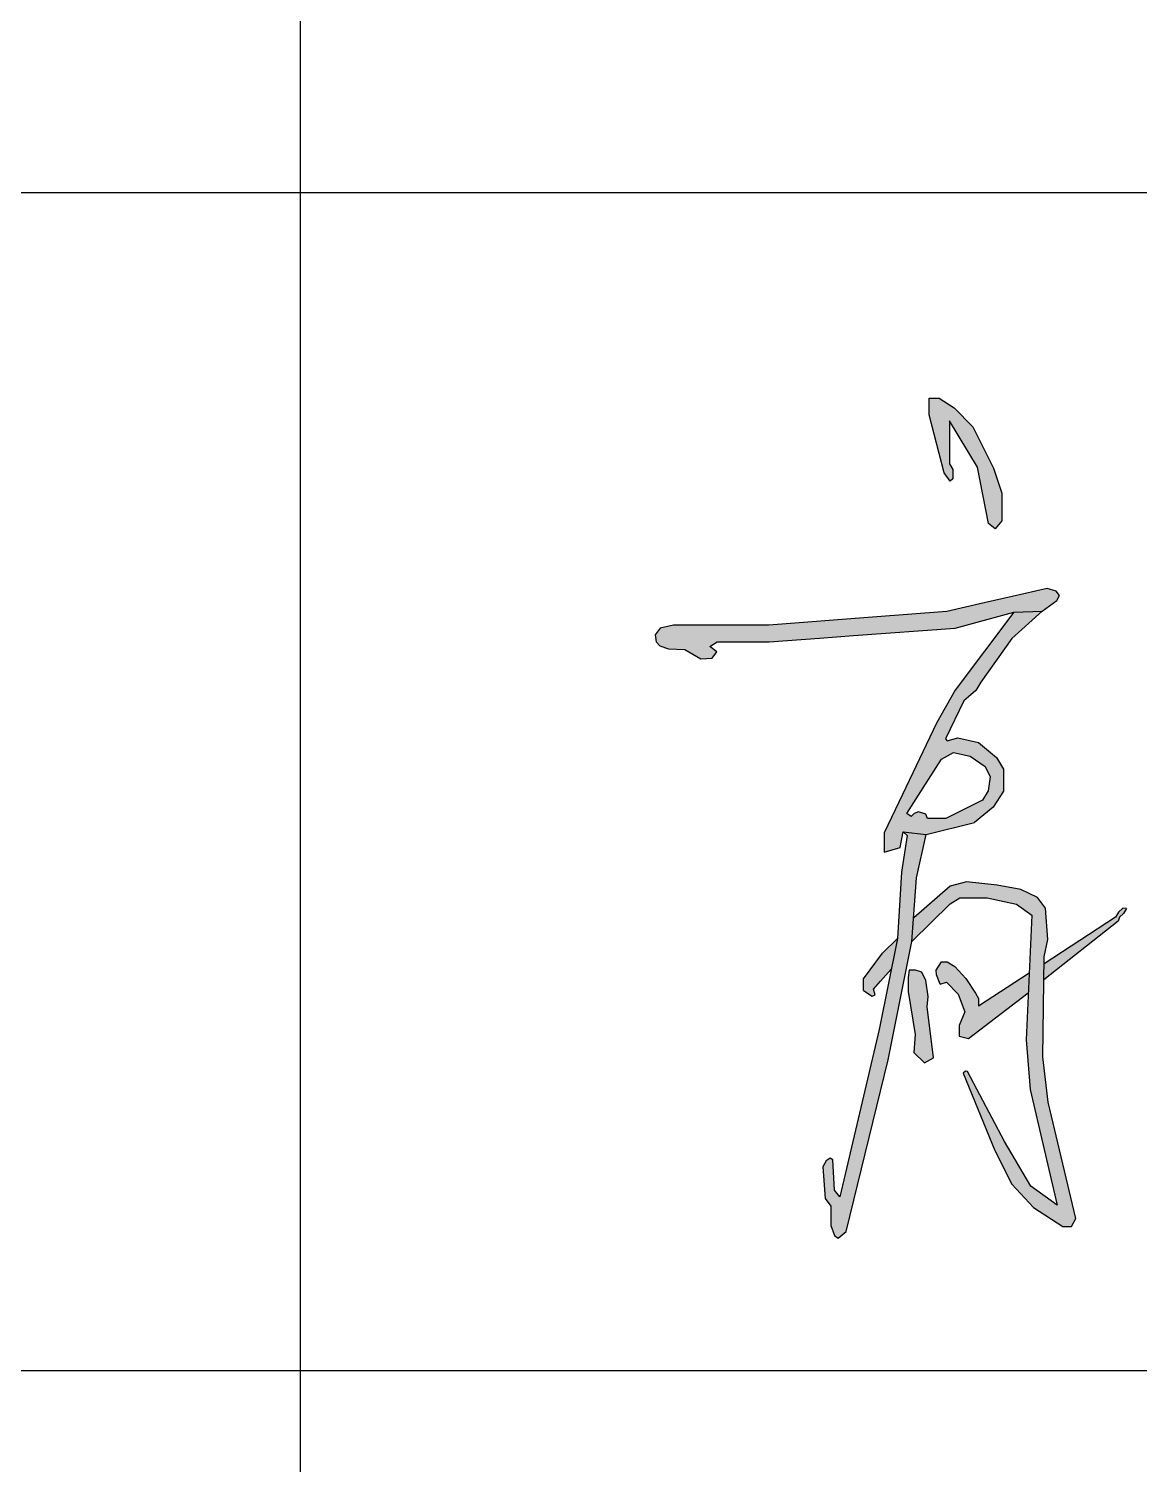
# Model space of a CAD drawing. Extents: x -417156 to 1571408, y 205758 to 1045562.
# Drawn here: x 1025335 to 1027221, y 910172 to 912610 of the extents above; entities that cross this region are included whole.
import ezdxf

# ---------------------------------------------------------------- set-up
doc = ezdxf.new("R2010")
doc.units = 0
doc.header["$LTSCALE"] = 1000
doc.header["$MEASUREMENT"] = 0
doc.layers.get('0').update_dxf_attribs({"linetype": 'CONTINUOUS'})
doc.layers.add('PUB_TITLE', color=4, linetype='CONTINUOUS')

msp = doc.modelspace()

# ---------------------------------------------------------------- hatches: boundary and pattern name
h = msp.add_hatch(color=256)
h.paths.add_polyline_path([(1026906.7, 911966), (1026881.4, 911982.6), (1026864.4, 911982.6), (1026864.4, 911954), (1026890, 911855.8), (1026900.2, 911841.7), (1026904.5, 911845.5), (1026904.5, 911851), (1026904.5, 911861.2), (1026899, 911871), (1026899, 911891.9), (1026899, 911943.9), (1026946.4, 911865.2), (1026965.1, 911769.4), (1026976.6, 911760.4), (1026987.4, 911773.8), (1026987.4, 911821.2), (1026973.7, 911863.5), (1026938.7, 911933.5)])
h.paths.add_polyline_path([(1027008, 911618.9), (1027055.9, 911620.9), (1027081.3, 911638.6), (1027085.3, 911647.3), (1027079.9, 911654.7), (1027064.5, 911659.1), (1027005.1, 911645.5), (1026957.4, 911634.6), (1026894.4, 911620.2), (1026767.9, 911610.4), (1026592, 911596.7), (1026430.1, 911596.7), (1026407.4, 911592.1), (1026399, 911580.6), (1026400.9, 911568.9), (1026407.2, 911561.6), (1026421.6, 911556.9), (1026449.4, 911555.7), (1026476.4, 911539.5), (1026495.9, 911540.9), (1026503.5, 911551.4), (1026491.6, 911560.9), (1026504.5, 911568.9), (1026592.5, 911568.9), (1026678.1, 911575.1), (1026735.9, 911579.3), (1026908.2, 911591.7)])
h.paths.add_polyline_path([(1026923.3, 911468.6), (1026930.9, 911475), (1026943.5, 911485.8), (1026951.9, 911500.2), (1027004.7, 911574.1), (1027055.9, 911620.9), (1027008, 911618.9), (1026908.6, 911486.3), (1026876.7, 911430.3), (1026819.1, 911309.6), (1026788, 911244.4), (1026788, 911211.5), (1026814.9, 911219.6), (1026820.4, 911246.2), (1026859.3, 911241.8), (1026941.2, 911261.9), (1026973, 911288.1), (1026990.4, 911315), (1026990.4, 911352.2), (1026978.8, 911372.5), (1026948.2, 911397.8), (1026913.2, 911405.7), (1026894.6, 911400.3), (1026892.1, 911403.7)])
h.paths.add_polyline_path([(1026905.4, 911380.5), (1026933.8, 911374.3), (1026959.5, 911356.7), (1026967.7, 911339.3), (1026964.3, 911315.5), (1026954.9, 911299.7), (1026934.5, 911289.5), (1026913, 911278.8), (1026892.8, 911268.7), (1026861.6, 911268.7), (1026858.7, 911276.1), (1026846.3, 911279.8), (1026838.9, 911277.2), (1026833.6, 911272.3), (1026826.3, 911277), (1026854.2, 911320.7), (1026885.3, 911369.2)], flags=16)
h.paths.add_polyline_path([(1026843, 911167.8), (1026859.3, 911241.8), (1026820.4, 911246.2), (1026827.2, 911239.8), (1026817.1, 911177.4), (1026810.3, 911064.7), (1026779.2, 910910.6), (1026712.6, 910626.5), (1026703.7, 910637.5), (1026700.7, 910688.9), (1026695.9, 910692.1), (1026689.1, 910687.3), (1026683.9, 910677), (1026687.4, 910623.7), (1026697.5, 910610.5), (1026697.5, 910577.7), (1026703.4, 910560.4), (1026709.9, 910556), (1026723.6, 910567.2), (1026794.4, 910859.2), (1026835, 911060)])
h.paths.add_polyline_path([(1027020.1, 911148.4), (1026979.7, 911155.7), (1026927.6, 911161.1), (1026900.2, 911153.8), (1026838, 911100.3), (1026835, 911060), (1026900, 911124), (1026916.5, 911133.9), (1026963, 911133.9), (1027012.6, 911123.1), (1027038.5, 911104.4), (1027029, 910892.9), (1027035.6, 910808.7), (1027081.4, 910612.1), (1027036.8, 910644.6), (1026992.2, 910720.4), (1026929.6, 910839.3), (1026925.7, 910839.5), (1026922.2, 910836.4), (1026976, 910704.9), (1027004.9, 910647.8), (1027041.7, 910608.1), (1027091.5, 910575.8), (1027105.9, 910575.8), (1027113.4, 910589.7), (1027066.1, 910786.9), (1027057.5, 910864.3), (1027059.6, 911034), (1027065.6, 911063.1), (1027061.8, 911116.6), (1027048.3, 911134.5)])
h.paths.add_polyline_path([(1026810.3, 911064.7), (1026785, 911040), (1026752.7, 910996.4), (1026752.7, 910976.4), (1026767.4, 910967.1), (1026772.7, 910969.5), (1026769.9, 910979.2), (1026781.9, 910992.7), (1026799.9, 911013)], flags=17)
h.paths.add_polyline_path([(1027032.6, 910972.5), (1027034.1, 911006.6), (1026948.3, 910950.9), (1026948.3, 910963.3), (1026942.7, 910972.1), (1026926.7, 910996.8), (1026907.9, 911017.3), (1026894.9, 911025.2), (1026885.3, 911025.2), (1026875.9, 911011.3), (1026876.8, 911003.1), (1026883.2, 910987.6), (1026893.5, 910991), (1026913.7, 910970.4), (1026925, 910940.7), (1026915, 910917.4), (1026915, 910899.3), (1026931.1, 910895)], flags=17)
h.paths.add_polyline_path([(1026861.1, 910948.9), (1026862.5, 910966.3), (1026858.5, 910993.4), (1026851.7, 911008), (1026840.9, 911011), (1026830.5, 911011), (1026828.4, 910998.6), (1026828.4, 910975), (1026840.7, 910901.7), (1026838.1, 910871.2), (1026856.3, 910853.6), (1026871.9, 910862.1)])
h.paths.add_polyline_path([(1027185.4, 911094.4), (1027187.6, 911101.2), (1027194.5, 911107.5), (1027199.5, 911115.7), (1027192.9, 911116.6), (1027185.6, 911109.9), (1027180.4, 911101.3), (1027059.5, 911022.2), (1027059.1, 910995)])
for color, points in [(250, [(1026906.7, 911966), (1026881.4, 911982.6), (1026864.4, 911982.6), (1026864.4, 911954), (1026890, 911855.8), (1026900.2, 911841.7), (1026904.5, 911845.5), (1026904.5, 911851), (1026904.5, 911861.2), (1026899, 911871), (1026899, 911891.9), (1026899, 911943.9), (1026946.4, 911865.2), (1026965.1, 911769.4), (1026976.6, 911760.4), (1026987.4, 911773.8), (1026987.4, 911821.2), (1026973.7, 911863.5), (1026938.7, 911933.5)]), (256, [(1026399, 911580.6), (1026400.9, 911568.9), (1026407.2, 911561.6), (1026421.6, 911556.9), (1026449.4, 911555.7), (1026476.4, 911539.5), (1026495.9, 911540.9), (1026503.5, 911551.4), (1026491.6, 911560.9), (1026504.5, 911568.9), (1026592.5, 911568.9), (1026678.1, 911575.1), (1026735.9, 911579.3), (1026908.2, 911591.7), (1027008, 911618.9), (1027055.9, 911620.9), (1027081.3, 911638.6), (1027085.3, 911647.3), (1027079.9, 911654.7), (1027064.5, 911659.1), (1027005.1, 911645.5), (1026957.4, 911634.6), (1026894.4, 911620.2), (1026767.9, 911610.4), (1026592, 911596.7), (1026430.1, 911596.7), (1026407.4, 911592.1)]), (256, [(1027059.5, 911022.2), (1027059.1, 910995), (1027185.4, 911094.4), (1027187.6, 911101.2), (1027194.5, 911107.5), (1027199.5, 911115.7), (1027192.9, 911116.6), (1027185.6, 911109.9), (1027180.4, 911101.3)])]:
    msp.add_hatch(color=color).paths.add_polyline_path(points)
h = msp.add_hatch(color=250)
h.paths.add_polyline_path([(1026735.9, 911579.3), (1026908.2, 911591.7), (1027008, 911618.9), (1027055.9, 911620.9), (1027081.3, 911638.6), (1027085.3, 911647.3), (1027079.9, 911654.7), (1027064.5, 911659.1), (1027005.1, 911645.5), (1026957.4, 911634.6), (1026894.4, 911620.2), (1026767.9, 911610.4), (1026592, 911596.7), (1026430.1, 911596.7), (1026407.4, 911592.1), (1026399, 911580.6), (1026400.9, 911568.9), (1026407.2, 911561.6), (1026421.6, 911556.9), (1026449.4, 911555.7), (1026476.4, 911539.5), (1026495.9, 911540.9), (1026503.5, 911551.4), (1026491.6, 911560.9), (1026504.5, 911568.9), (1026592.5, 911568.9), (1026678.1, 911575.1)])
h.paths.add_polyline_path([(1027004.7, 911574.1), (1027055.9, 911620.9), (1027008, 911618.9), (1026908.6, 911486.3), (1026876.7, 911430.3), (1026819.1, 911309.6), (1026788, 911244.4), (1026788, 911211.5), (1026814.9, 911219.6), (1026820.4, 911246.2), (1026859.3, 911241.8), (1026941.2, 911261.9), (1026973, 911288.1), (1026990.4, 911315), (1026990.4, 911352.2), (1026978.8, 911372.5), (1026948.2, 911397.8), (1026913.2, 911405.7), (1026894.6, 911400.3), (1026892.1, 911403.7), (1026923.3, 911468.6), (1026930.9, 911475), (1026943.5, 911485.8), (1026951.9, 911500.2)])
h.paths.add_polyline_path([(1026933.8, 911374.3), (1026959.5, 911356.7), (1026967.7, 911339.3), (1026964.3, 911315.5), (1026954.9, 911299.7), (1026934.5, 911289.5), (1026913, 911278.8), (1026892.8, 911268.7), (1026861.6, 911268.7), (1026858.7, 911276.1), (1026846.3, 911279.8), (1026838.9, 911277.2), (1026833.6, 911272.3), (1026826.3, 911277), (1026854.2, 911320.7), (1026885.3, 911369.2), (1026905.4, 911380.5)], flags=16)
h.paths.add_polyline_path([(1026859.3, 911241.8), (1026820.4, 911246.2), (1026827.2, 911239.8), (1026817.1, 911177.4), (1026810.3, 911064.7), (1026779.2, 910910.6), (1026712.6, 910626.5), (1026703.7, 910637.5), (1026700.7, 910688.9), (1026695.9, 910692.1), (1026689.1, 910687.3), (1026683.9, 910677), (1026687.4, 910623.7), (1026697.5, 910610.5), (1026697.5, 910577.7), (1026703.4, 910560.4), (1026709.9, 910556), (1026723.6, 910567.2), (1026794.4, 910859.2), (1026835, 911060), (1026843, 911167.8)])
h.paths.add_polyline_path([(1026810.3, 911064.7), (1026785, 911040), (1026752.7, 910996.4), (1026752.7, 910976.4), (1026767.4, 910967.1), (1026772.7, 910969.5), (1026769.9, 910979.2), (1026781.9, 910992.7), (1026799.9, 911013)], flags=17)
h.paths.add_polyline_path([(1027020.1, 911148.4), (1026979.7, 911155.7), (1026927.6, 911161.1), (1026900.2, 911153.8), (1026838, 911100.3), (1026835, 911060), (1026900, 911124), (1026916.5, 911133.9), (1026963, 911133.9), (1027012.6, 911123.1), (1027038.5, 911104.4), (1027029, 910892.9), (1027035.6, 910808.7), (1027081.4, 910612.1), (1027036.8, 910644.6), (1026992.2, 910720.4), (1026929.6, 910839.3), (1026925.7, 910839.5), (1026922.2, 910836.4), (1026976, 910704.9), (1027004.9, 910647.8), (1027041.7, 910608.1), (1027091.5, 910575.8), (1027105.9, 910575.8), (1027113.4, 910589.7), (1027066.1, 910786.9), (1027057.5, 910864.3), (1027059.6, 911034), (1027065.6, 911063.1), (1027061.8, 911116.6), (1027048.3, 911134.5)])
h.paths.add_polyline_path([(1026942.7, 910972.1), (1026926.7, 910996.8), (1026907.9, 911017.3), (1026894.9, 911025.2), (1026885.3, 911025.2), (1026875.9, 911011.3), (1026876.8, 911003.1), (1026883.2, 910987.6), (1026893.5, 910991), (1026913.7, 910970.4), (1026925, 910940.7), (1026915, 910917.4), (1026915, 910899.3), (1026931.1, 910895), (1027032.6, 910972.5), (1027034.1, 911006.6), (1026948.3, 910950.9), (1026948.3, 910963.3)], flags=17)
h.paths.add_polyline_path([(1027185.4, 911094.4), (1027187.6, 911101.2), (1027194.5, 911107.5), (1027199.5, 911115.7), (1027192.9, 911116.6), (1027185.6, 911109.9), (1027180.4, 911101.3), (1027059.5, 911022.2), (1027059.1, 910995)])
h.paths.add_polyline_path([(1026862.5, 910966.3), (1026858.5, 910993.4), (1026851.7, 911008), (1026840.9, 911011), (1026830.5, 911011), (1026828.4, 910998.6), (1026828.4, 910975), (1026840.7, 910901.7), (1026838.1, 910871.2), (1026856.3, 910853.6), (1026871.9, 910862.1), (1026861.1, 910948.9)])
h = msp.add_hatch(color=256)
h.paths.add_polyline_path([(1026892.1, 911403.7), (1026923.3, 911468.6), (1026930.9, 911475), (1026943.5, 911485.8), (1026951.9, 911500.2), (1027004.7, 911574.1), (1027055.9, 911620.9), (1027008, 911618.9), (1026908.6, 911486.3), (1026876.7, 911430.3), (1026819.1, 911309.6), (1026788, 911244.4), (1026788, 911211.5), (1026814.9, 911219.6), (1026820.4, 911246.2), (1026859.3, 911241.8), (1026941.2, 911261.9), (1026973, 911288.1), (1026990.4, 911315), (1026990.4, 911352.2), (1026978.8, 911372.5), (1026948.2, 911397.8), (1026913.2, 911405.7), (1026894.6, 911400.3)])
h.paths.add_polyline_path([(1026905.4, 911380.5), (1026933.8, 911374.3), (1026959.5, 911356.7), (1026967.7, 911339.3), (1026964.3, 911315.5), (1026954.9, 911299.7), (1026934.5, 911289.5), (1026913, 911278.8), (1026892.8, 911268.7), (1026861.6, 911268.7), (1026858.7, 911276.1), (1026846.3, 911279.8), (1026838.9, 911277.2), (1026833.6, 911272.3), (1026826.3, 911277), (1026854.2, 911320.7), (1026885.3, 911369.2)], flags=16)
h.paths.add_polyline_path([(1026859.3, 911241.8), (1026820.4, 911246.2), (1026827.2, 911239.8), (1026817.1, 911177.4), (1026810.3, 911064.7), (1026779.2, 910910.6), (1026712.6, 910626.5), (1026703.7, 910637.5), (1026700.7, 910688.9), (1026695.9, 910692.1), (1026689.1, 910687.3), (1026683.9, 910677), (1026687.4, 910623.7), (1026697.5, 910610.5), (1026697.5, 910577.7), (1026703.4, 910560.4), (1026709.9, 910556), (1026723.6, 910567.2), (1026794.4, 910859.2), (1026835, 911060), (1026843, 911167.8)])
h.paths.add_polyline_path([(1026900, 911124), (1026916.5, 911133.9), (1026963, 911133.9), (1027012.6, 911123.1), (1027038.5, 911104.4), (1027029, 910892.9), (1027035.6, 910808.7), (1027081.4, 910612.1), (1027036.8, 910644.6), (1026992.2, 910720.4), (1026929.6, 910839.3), (1026925.7, 910839.5), (1026922.2, 910836.4), (1026976, 910704.9), (1027004.9, 910647.8), (1027041.7, 910608.1), (1027091.5, 910575.8), (1027105.9, 910575.8), (1027113.4, 910589.7), (1027066.1, 910786.9), (1027057.5, 910864.3), (1027059.6, 911034), (1027065.6, 911063.1), (1027061.8, 911116.6), (1027048.3, 911134.5), (1027020.1, 911148.4), (1026979.7, 911155.7), (1026927.6, 911161.1), (1026900.2, 911153.8), (1026838, 911100.3), (1026835, 911060)])
h.paths.add_polyline_path([(1026810.3, 911064.7), (1026785, 911040), (1026752.7, 910996.4), (1026752.7, 910976.4), (1026767.4, 910967.1), (1026772.7, 910969.5), (1026769.9, 910979.2), (1026781.9, 910992.7), (1026799.9, 911013)], flags=17)
h.paths.add_polyline_path([(1026861.1, 910948.9), (1026862.5, 910966.3), (1026858.5, 910993.4), (1026851.7, 911008), (1026840.9, 911011), (1026830.5, 911011), (1026828.4, 910998.6), (1026828.4, 910975), (1026840.7, 910901.7), (1026838.1, 910871.2), (1026856.3, 910853.6), (1026871.9, 910862.1)])
h.paths.add_polyline_path([(1027032.6, 910972.5), (1027034.1, 911006.6), (1026948.3, 910950.9), (1026948.3, 910963.3), (1026942.7, 910972.1), (1026926.7, 910996.8), (1026907.9, 911017.3), (1026894.9, 911025.2), (1026885.3, 911025.2), (1026875.9, 911011.3), (1026876.8, 911003.1), (1026883.2, 910987.6), (1026893.5, 910991), (1026913.7, 910970.4), (1026925, 910940.7), (1026915, 910917.4), (1026915, 910899.3), (1026931.1, 910895)], flags=17)

# ---------------------------------------------------------------- linework, layer by layer
for p, q in [((1026864.4, 911954), (1026864.4, 911982.6)), ((1026864.4, 911982.6), (1026881.4, 911982.6)), ((1026881.4, 911982.6), (1026906.7, 911966)), ((1026890, 911855.8), (1026864.4, 911954)), ((1026906.7, 911966), (1026938.7, 911933.5)), ((1026946.4, 911865.2), (1026899, 911943.9)), ((1026899, 911943.9), (1026899, 911891.9)), ((1026938.7, 911933.5), (1026973.7, 911863.5)), ((1026899, 911891.9), (1026899, 911871)), ((1026900.2, 911841.7), (1026890, 911855.8)), ((1026899, 911871), (1026904.5, 911861.2)), ((1026904.5, 911861.2), (1026904.5, 911851)), ((1026965.1, 911769.4), (1026946.4, 911865.2)), ((1026973.7, 911863.5), (1026987.4, 911821.2)), ((1026904.5, 911845.5), (1026900.2, 911841.7)), ((1026904.5, 911851), (1026904.5, 911845.5)), ((1026987.4, 911821.2), (1026987.4, 911773.8)), ((1026976.6, 911760.4), (1026965.1, 911769.4)), ((1026987.4, 911773.8), (1026976.6, 911760.4)), ((1027005.1, 911645.5), (1026957.4, 911634.6)), ((1027064.5, 911659.1), (1027005.1, 911645.5)), ((1027055.9, 911620.9), (1027081.3, 911638.6)), ((1027079.9, 911654.7), (1027064.5, 911659.1)), ((1027085.3, 911647.3), (1027079.9, 911654.7)), ((1027081.3, 911638.6), (1027085.3, 911647.3)), ((1026894.4, 911620.2), (1026767.9, 911610.4)), ((1026957.4, 911634.6), (1026894.4, 911620.2)), ((1026908.2, 911591.7), (1027008, 911618.9)), ((1027008, 911618.9), (1026908.6, 911486.3)), ((1027055.9, 911620.9), (1027004.7, 911574.1)), ((1027008, 911618.9), (1027055.9, 911620.9)), ((1026407.4, 911592.1), (1026399, 911580.6)), ((1026430.1, 911596.7), (1026407.4, 911592.1)), ((1026592, 911596.7), (1026430.1, 911596.7)), ((1026767.9, 911610.4), (1026592, 911596.7)), ((1026735.9, 911579.3), (1026908.2, 911591.7)), ((1026399, 911580.6), (1026400.9, 911568.9)), ((1026400.9, 911568.9), (1026407.2, 911561.6)), ((1026491.6, 911560.9), (1026504.5, 911568.9)), ((1026504.5, 911568.9), (1026592.5, 911568.9)), ((1026592.5, 911568.9), (1026678.1, 911575.1)), ((1026678.1, 911575.1), (1026735.9, 911579.3)), ((1027004.7, 911574.1), (1026951.9, 911500.2)), ((1026407.2, 911561.6), (1026421.6, 911556.9)), ((1026421.6, 911556.9), (1026449.4, 911555.7)), ((1026449.4, 911555.7), (1026476.4, 911539.5)), ((1026476.4, 911539.5), (1026495.9, 911540.9)), ((1026503.5, 911551.4), (1026491.6, 911560.9)), ((1026495.9, 911540.9), (1026503.5, 911551.4)), ((1026951.9, 911500.2), (1026943.5, 911485.8)), ((1026908.6, 911486.3), (1026876.7, 911430.3)), ((1026923.3, 911468.6), (1026892.1, 911403.7)), ((1026930.9, 911475), (1026923.3, 911468.6)), ((1026943.5, 911485.8), (1026930.9, 911475)), ((1026876.7, 911430.3), (1026819.1, 911309.6)), ((1026892.1, 911403.7), (1026894.6, 911400.3)), ((1026894.6, 911400.3), (1026913.2, 911405.7)), ((1026913.2, 911405.7), (1026948.2, 911397.8)), ((1026948.2, 911397.8), (1026978.8, 911372.5)), ((1026854.2, 911320.7), (1026885.3, 911369.2)), ((1026885.3, 911369.2), (1026905.4, 911380.5)), ((1026905.4, 911380.5), (1026933.8, 911374.3)), ((1026933.8, 911374.3), (1026959.5, 911356.7)), ((1026978.8, 911372.5), (1026990.4, 911352.2)), ((1026959.5, 911356.7), (1026967.7, 911339.3)), ((1026990.4, 911352.2), (1026990.4, 911315)), ((1026826.3, 911277), (1026854.2, 911320.7)), ((1026967.7, 911339.3), (1026964.3, 911315.5)), ((1026819.1, 911309.6), (1026788, 911244.4)), ((1026954.9, 911299.7), (1026934.5, 911289.5)), ((1026964.3, 911315.5), (1026954.9, 911299.7)), ((1026990.4, 911315), (1026973, 911288.1)), ((1026833.6, 911272.3), (1026826.3, 911277)), ((1026838.9, 911277.2), (1026833.6, 911272.3)), ((1026846.3, 911279.8), (1026838.9, 911277.2)), ((1026858.7, 911276.1), (1026846.3, 911279.8)), ((1026861.6, 911268.7), (1026858.7, 911276.1)), ((1026913, 911278.8), (1026892.8, 911268.7)), ((1026934.5, 911289.5), (1026913, 911278.8)), ((1026973, 911288.1), (1026941.2, 911261.9)), ((1026814.9, 911219.6), (1026820.4, 911246.2)), ((1026820.4, 911246.2), (1026859.3, 911241.8)), ((1026820.4, 911246.2), (1026827.2, 911239.8)), ((1026859.3, 911241.8), (1026941.2, 911261.9)), ((1026892.8, 911268.7), (1026861.6, 911268.7)), ((1026788, 911244.4), (1026788, 911211.5)), ((1026827.2, 911239.8), (1026817.1, 911177.4)), ((1026843, 911167.8), (1026859.3, 911241.8)), ((1026788, 911211.5), (1026814.9, 911219.6)), ((1026817.1, 911177.4), (1026810.3, 911064.7)), ((1026835, 911060), (1026843, 911167.8)), ((1026900.2, 911153.8), (1026838, 911100.3)), ((1026927.6, 911161.1), (1026900.2, 911153.8)), ((1026979.7, 911155.7), (1026927.6, 911161.1)), ((1027020.1, 911148.4), (1026979.7, 911155.7)), ((1027048.3, 911134.5), (1027020.1, 911148.4)), ((1026835, 911060), (1026900, 911124)), ((1026900, 911124), (1026916.5, 911133.9)), ((1026916.5, 911133.9), (1026963, 911133.9)), ((1026963, 911133.9), (1027012.6, 911123.1)), ((1027061.8, 911116.6), (1027048.3, 911134.5)), ((1027012.6, 911123.1), (1027038.5, 911104.4)), ((1027038.5, 911104.4), (1027029, 910892.9)), ((1027180.4, 911101.3), (1027059.5, 911022.2)), ((1027065.6, 911063.1), (1027061.8, 911116.6)), ((1027185.6, 911109.9), (1027180.4, 911101.3)), ((1027187.6, 911101.2), (1027185.4, 911094.4)), ((1027192.9, 911116.6), (1027185.6, 911109.9)), ((1027194.5, 911107.5), (1027187.6, 911101.2)), ((1027199.5, 911115.7), (1027192.9, 911116.6)), ((1027199.5, 911115.7), (1027194.5, 911107.5)), ((1027185.4, 911094.4), (1027059.1, 910995)), ((1026810.3, 911064.7), (1026779.2, 910910.6)), ((1026785, 911040), (1026810.3, 911064.7)), ((1026794.4, 910859.2), (1026835, 911060)), ((1027059.6, 911034), (1027065.6, 911063.1)), ((1026752.7, 910996.4), (1026785, 911040)), ((1027057.5, 910864.3), (1027059.6, 911034)), ((1026781.9, 910992.7), (1026799.9, 911013)), ((1026830.5, 911011), (1026828.4, 910998.6)), ((1026840.9, 911011), (1026830.5, 911011)), ((1026851.7, 911008), (1026840.9, 911011)), ((1026858.5, 910993.4), (1026851.7, 911008)), ((1026875.9, 911011.3), (1026885.3, 911025.2)), ((1026876.8, 911003.1), (1026875.9, 911011.3)), ((1026883.2, 910987.6), (1026876.8, 911003.1)), ((1026885.3, 911025.2), (1026894.9, 911025.2)), ((1026894.9, 911025.2), (1026907.9, 911017.3)), ((1026907.9, 911017.3), (1026926.7, 910996.8)), ((1026948.3, 910950.9), (1027034.1, 911006.6)), ((1026752.7, 910976.4), (1026752.7, 910996.4)), ((1026769.9, 910979.2), (1026781.9, 910992.7)), ((1026772.7, 910969.5), (1026769.9, 910979.2)), ((1026828.4, 910998.6), (1026828.4, 910975)), ((1026862.5, 910966.3), (1026858.5, 910993.4)), ((1026883.2, 910987.6), (1026893.5, 910991)), ((1026893.5, 910991), (1026913.7, 910970.4)), ((1026926.7, 910996.8), (1026942.7, 910972.1)), ((1026752.7, 910976.4), (1026767.4, 910967.1)), ((1026767.4, 910967.1), (1026772.7, 910969.5)), ((1026828.4, 910975), (1026840.7, 910901.7)), ((1026861.1, 910948.9), (1026862.5, 910966.3)), ((1026913.7, 910970.4), (1026925, 910940.7)), ((1026931.1, 910895), (1027032.6, 910972.5)), ((1026942.7, 910972.1), (1026948.3, 910963.3)), ((1026948.3, 910963.3), (1026948.3, 910950.9)), ((1026871.9, 910862.1), (1026861.1, 910948.9)), ((1026925, 910940.7), (1026915, 910917.4)), ((1026779.2, 910910.6), (1026712.6, 910626.5)), ((1026915, 910917.4), (1026915, 910899.3)), ((1026840.7, 910901.7), (1026838.1, 910871.2)), ((1026915, 910899.3), (1026931.1, 910895)), ((1027029, 910892.9), (1027035.6, 910808.7)), ((1026723.6, 910567.2), (1026794.4, 910859.2)), ((1026838.1, 910871.2), (1026856.3, 910853.6)), ((1026856.3, 910853.6), (1026871.9, 910862.1)), ((1027066.1, 910786.9), (1027057.5, 910864.3)), ((1026925.7, 910839.5), (1026922.2, 910836.4)), ((1026922.2, 910836.4), (1026976, 910704.9)), ((1026929.6, 910839.3), (1026925.7, 910839.5)), ((1026992.2, 910720.4), (1026929.6, 910839.3)), ((1027035.6, 910808.7), (1027081.4, 910612.1)), ((1027113.4, 910589.7), (1027066.1, 910786.9)), ((1027036.8, 910644.6), (1026992.2, 910720.4)), ((1026689.1, 910687.3), (1026683.9, 910677)), ((1026695.9, 910692.1), (1026689.1, 910687.3)), ((1026700.7, 910688.9), (1026695.9, 910692.1)), ((1026703.7, 910637.5), (1026700.7, 910688.9)), ((1026976, 910704.9), (1027004.9, 910647.8)), ((1026683.9, 910677), (1026687.4, 910623.7)), ((1026712.6, 910626.5), (1026703.7, 910637.5)), ((1027004.9, 910647.8), (1027041.7, 910608.1)), ((1027081.4, 910612.1), (1027036.8, 910644.6)), ((1026687.4, 910623.7), (1026697.5, 910610.5)), ((1026697.5, 910610.5), (1026697.5, 910577.7)), ((1027041.7, 910608.1), (1027091.5, 910575.8)), ((1027105.9, 910575.8), (1027113.4, 910589.7)), ((1026697.5, 910577.7), (1026703.4, 910560.4)), ((1026709.9, 910556), (1026723.6, 910567.2)), ((1027091.5, 910575.8), (1027105.9, 910575.8)), ((1026703.4, 910560.4), (1026709.9, 910556))]:
    msp.add_line(p, q)
at = {"layer": 'PUB_TITLE', "color": 4}
for p, q in [((1025796.6, 902331.3), (1025796.6, 916331.3)), ((1018396.7, 912331.3), (1029396.7, 912331.3)), ((1018396.7, 910331.3), (1029396.7, 910331.3))]:
    msp.add_line(p, q, dxfattribs=at)

doc.saveas('drawing.dxf')
